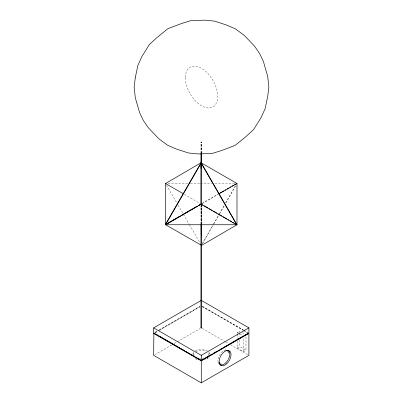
<?xml version="1.0" encoding="UTF-8"?>
<svg xmlns="http://www.w3.org/2000/svg" width="403" height="403" viewBox="0 0 403 403"><rect width="100%" height="100%" fill="white"/><g stroke="black" fill="none" stroke-linecap="round" stroke-linejoin="round"><path stroke-width="0.3" stroke-dasharray="2.02 1.51" d="M200.946 223.982L200.946 205.711M200.951 153.452L200.951 142.118L201.268 141.927L201.565 142.012L201.565 153.347M201.495 223.887L201.495 204.996M201.5 153.372L201.565 142.012M201.56 223.856L201.56 205.601M201.616 223.972L201.616 205.696M201.621 153.452L201.5 142.037M201.621 142.108L200.951 142.133M208.643 354.539L208.689 354.252L208.437 355.36M202.049 244.052L213.207 224.547M213.514 224.003L219.096 214.25M219.403 213.711L224.053 205.585M225.604 202.875L235.518 185.536M202.855 243.19L213.409 224.743M213.721 224.199L219.308 214.431M219.615 213.892L224.27 205.752M225.821 203.036L236.067 185.133M202.175 203.339L218.386 193.979M202.094 203.656L217.912 194.523M154.979 332.319L157.145 331.07M159.311 329.815L199.959 306.351M154.979 332.596L159.009 330.269M159.311 330.092L200.195 306.487M155.215 332.732L157.926 331.165M158.465 330.853L200.195 306.764M154.737 354.731L171.512 345.044M174.217 343.482L176.927 341.92M177.466 341.608L200.195 328.485M237.347 333.704L237.347 332.455L239.725 331.08L239.725 332.329M237.347 341.2L237.347 348.071L239.725 346.696L245.986 350.313L245.986 334.697M237.347 348.071L243.608 351.688L245.986 350.313M202.235 358.458L203.198 358.388M168.056 183.501L188.045 183.461M190.543 183.456L199.908 183.441M200.533 183.436L211.776 183.415M214.9 183.41L234.884 183.37M199.359 358.388L200.321 358.458M184.378 194.367L199.964 203.369M202.361 306.215L243.493 329.956M244.032 330.269L247.82 332.46M202.361 306.487L243.009 329.956M243.493 330.233L247.341 332.455M202.361 306.764L243.009 330.228M243.548 330.541L247.341 332.732M242.334 332.586L244.943 334.092M237.347 332.455L239.432 333.659M239.956 333.961L243.608 336.072L243.608 351.688M202.361 328.485L225.091 341.608M225.63 341.92L228.34 343.482M230.501 344.731L247.82 354.731M166.504 185.128L176.872 202.996M178.126 205.162L189.123 224.108M189.44 224.652L200.12 243.059M194.12 355.36L193.868 354.252L193.919 354.539M201.052 205.238L201.203 223.982M201.429 204.795L201.52 224.139M201.193 204.936L201.283 224.451M239.725 332.954L239.725 336.701M239.725 339.825L239.725 346.696M237.347 334.329L237.347 338.701M207.233 357.693L207.233 358.791M208.568 357.783A8.418 4.861 0 0 1 204.502 359.844M197.067 359.562A8.418 4.861 0 0 1 193.989 357.783M193.148 354.096A8.418 4.861 0 0 1 193.989 352.922M195.727 351.703A8.418 4.861 0 0 1 205.49 351.144M208.568 352.922A8.418 4.861 0 0 1 209.409 354.096M218.743 363.828A8.418 4.861 -60 0 1 218.305 362.997M218.149 362.514A8.418 4.861 -60 0 1 223.514 350.781M223.902 350.545A8.418 4.861 -60 0 1 226.415 349.733M192.861 354.252A8.418 4.861 0 0 1 193.652 352.202M195.324 350.817A8.418 4.861 0 0 1 207.233 350.817M208.91 352.202A8.418 4.861 0 0 1 209.696 354.252M185.309 77.698A22.9 13.223 60 0 0 209.595 107.913A22.9 13.223 60 0 0 209.595 75.527A22.9 13.223 60 0 0 185.309 77.698"/><path stroke-width="0.6" d="M201.283 224.451L201.616 245.362L201.611 327.861L201.299 328.052L200.941 327.871L200.946 224.602M200.946 204.452L200.951 153.452M201.5 164.076L201.5 154.001M201.565 164.051L201.565 153.976M201.621 163.527L201.621 153.442M201.374 245.498L201.616 245.362L165.321 224.612L165.562 183.506L201.042 162.747L236.994 183.506L236.994 224.748L201.374 245.498L201.374 245.22M200.941 327.871L201.616 327.846M201.032 162.762L165.321 224.612M201.062 168.434L201.042 163.019L236.757 224.884L201.213 204.316L201.278 162.883L236.994 224.748L165.562 224.748L201.278 162.883L201.299 168.514M197.269 206.195L165.562 224.748L201.55 203.968M198.347 205.57L201.032 203.994M166.948 223.675L170.731 221.489M171.814 220.864L175.602 218.678M176.685 218.053L179.929 216.179M181.552 215.242L187.506 211.807M188.589 211.182L192.377 208.996M193.455 208.371L194.538 207.746M195.621 207.122L197.243 206.185M198.326 205.56L199.409 204.936M220.008 193.042L223.791 190.856M224.869 190.231L225.952 189.606M227.03 188.987L228.652 188.05M229.735 187.425L230.813 186.801M231.896 186.176L233.518 185.239M234.596 184.614L236.994 183.506L219 193.893M201.213 204.316L203.047 205.107M153.654 327.861L201.278 355.355L201.278 360.579L153.654 333.085L153.654 327.861L201.278 300.361L248.903 327.861L248.903 333.085L201.042 360.715M153.654 333.357L201.278 360.851L248.903 333.357L248.903 355.355L201.278 382.85L153.654 355.355L153.891 333.221M201.278 355.355L248.903 327.861M201.042 360.443L212.119 354.046M213.202 353.421L216.995 351.23M218.078 350.605L219.161 349.98M220.789 349.038L221.872 348.414M222.955 347.789L226.748 345.598M227.831 344.973L231.624 342.782M232.712 342.157L243.548 335.901M244.631 335.271L248.666 333.221M165.562 183.506L183.3 193.747M248.666 333.498L248.424 333.085M155.215 333.709L154.132 333.085L154.132 333.357M156.843 334.646L157.926 335.271M159.009 335.901L174.726 344.973M175.809 345.598L179.602 347.789M180.685 348.414L181.768 349.038M182.851 349.663L184.478 350.605M185.561 351.23L186.644 351.854M188.272 352.796L189.355 353.421M190.438 354.046L194.231 356.237M195.319 356.862L201.278 360.302M204.125 205.732L207.898 207.913M208.976 208.537L212.205 210.406M213.283 211.031L217.056 213.212M218.134 213.837L221.907 216.018M222.985 216.643L226.758 218.824M227.836 219.449L228.914 220.073M229.992 220.693L231.609 221.63M232.687 222.255L233.765 222.879M234.843 223.499L236.994 224.748M201.208 224.607L201.299 235.851M201.278 360.851L201.278 382.85M228.461 350.363A8.418 4.861 -60 0 1 228.375 359.365M228.108 359.849A8.418 4.861 -60 0 1 219.69 364.705M225.69 350.696A7.41 4.277 -60 0 1 228.959 352.927M221.282 364.166A7.41 4.277 -60 0 1 218.975 362.327M135.297 77.648L134.149 87.048L135.297 97.773L139.634 112.704L143.418 120.583L148.349 127.796L159.109 139.02L167.824 145.377L176.539 149.08L188.362 152.959L198.311 153.946L212.174 153.447L221.7 150.505L235.176 145.377L246.354 136.269L253.663 129.489L261.028 117.731L265.149 108.629L267.703 96.448L268.851 87.048L267.703 76.323L263.366 61.392L259.582 53.513L254.651 46.3L248.908 40.235L243.891 35.076L235.176 28.719L226.461 25.011L214.638 21.137L204.689 20.15L190.826 20.649L181.3 23.591L167.824 28.719L156.646 37.822L149.337 44.602L141.972 56.36L137.851 65.467L135.297 77.648M226.632 363.854A8.418 4.861 -60 0 0 229.302 350.812A8.418 4.861 -60 0 0 219.343 359.642A8.418 4.861 -60 0 0 226.632 363.854"/></g></svg>
